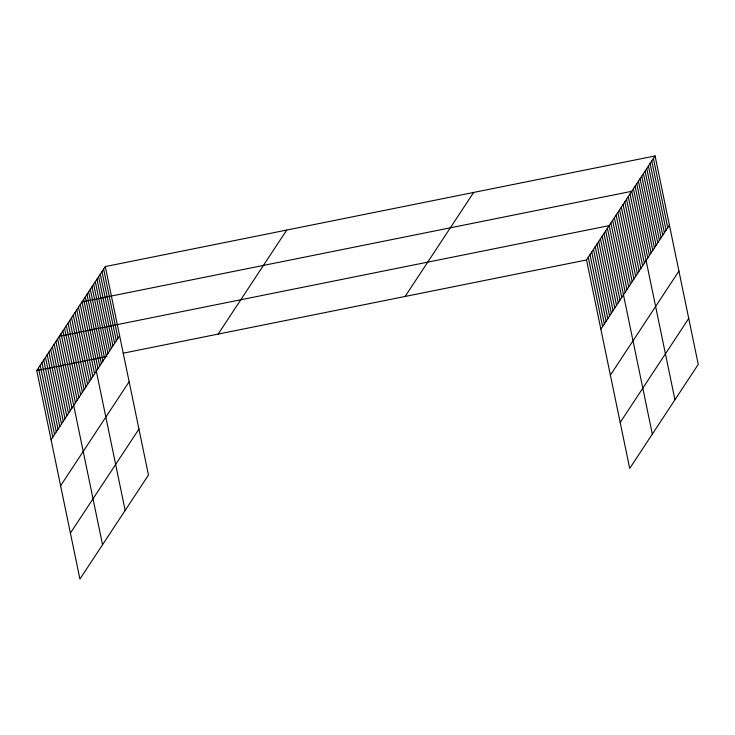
<?xml version="1.0" encoding="UTF-8"?>
<svg xmlns="http://www.w3.org/2000/svg" width="735" height="735" viewBox="0 0 735 735"><rect width="100%" height="100%" fill="white"/><g stroke="black" fill="none" stroke-linecap="round" stroke-linejoin="round"><path stroke-width="1.1" d="M105.289 266.566L148.47 475.04L79.922 579.061L36.75 370.587L105.289 266.566L655.078 155.939L698.25 364.413L629.711 468.434L586.53 259.96L655.078 155.939M51.082 439.796L119.621 335.766M60.601 485.752L129.139 381.731M70.404 533.105L138.952 429.084M218.176 334.085L286.723 230.055M405.104 296.471L473.652 192.441M600.862 329.17L669.41 225.14M610.381 375.126L678.929 271.105M620.193 422.478L688.732 318.457M36.75 370.587L106.942 356.466M123.14 353.204L586.53 259.96M653.415 158.466L667.747 227.666M651.752 160.993L666.075 230.193M650.08 163.519L664.412 232.719M648.417 166.046L662.75 235.246M646.754 168.563L661.087 237.773M645.091 171.09L659.424 240.299M643.428 173.616L657.761 242.826M641.756 176.143L656.089 245.352M640.093 178.669L654.426 247.879M638.43 181.196L652.763 250.405M636.767 183.722L651.1 252.932M635.104 186.249L649.437 255.458M633.432 188.776L647.765 257.985M674.941 399.785L631.769 191.302L81.989 301.929L125.161 510.402M630.033 193.948L644.365 263.158M628.296 196.585L642.629 265.794M626.551 199.231L640.883 268.431M624.814 201.868L639.147 271.077M623.069 204.505L637.401 273.714M621.332 207.151L635.665 276.36M619.596 209.787L633.928 278.997M617.85 212.433L632.183 281.643M616.114 215.07L630.446 284.28M614.377 217.707L628.701 286.916M612.632 220.353L626.964 289.562M610.895 222.99L625.228 292.199M652.322 434.109L609.15 225.636L59.37 336.262L102.542 544.736M607.413 228.273L621.746 297.482M605.677 230.919L620.009 300.119M603.931 233.555L618.264 302.765M602.195 236.192L616.527 305.402M600.449 238.838L614.782 308.048M598.713 241.475L613.045 310.685M596.976 244.121L611.309 313.331M595.231 246.758L609.563 315.967M593.494 249.404L607.827 318.604M591.758 252.041L606.09 321.25M590.012 254.677L604.345 323.887M588.276 257.323L602.608 326.533M103.626 269.093L117.958 338.293M101.963 271.61L116.295 340.819M100.3 274.137L114.632 343.346M98.637 276.663L112.969 345.873M96.974 279.19L111.307 348.399M95.302 281.716L109.634 350.926M93.639 284.243L107.971 353.452M91.976 286.769L106.309 355.979M90.313 289.296L104.646 358.505M88.65 291.823L102.983 361.032M86.978 294.349L101.311 363.559M85.315 296.876L99.648 366.085M83.652 299.402L97.985 368.612M80.253 304.575L94.585 373.784M78.507 307.212L92.84 376.421M76.771 309.848L91.103 379.058M75.025 312.494L89.358 381.704M73.289 315.131L87.621 384.341M71.552 317.777L85.885 386.987M69.807 320.414L84.139 389.623M68.07 323.06L82.403 392.26M66.325 325.697L80.657 394.906M64.588 328.334L78.921 397.543M62.852 330.98L77.184 400.189M61.106 333.616L75.439 402.826M57.633 338.899L71.966 408.109M55.888 341.545L70.22 410.746M54.151 344.182L68.484 413.392M52.405 346.819L66.738 416.028M50.669 349.465L65.002 418.674M48.933 352.102L63.265 421.311M47.187 354.748L61.519 423.957M45.451 357.385L59.783 426.594M43.714 360.021L58.047 429.231M41.968 362.667L56.301 431.877M40.232 365.304L54.565 434.514M38.486 367.95L52.819 437.16"/></g></svg>
